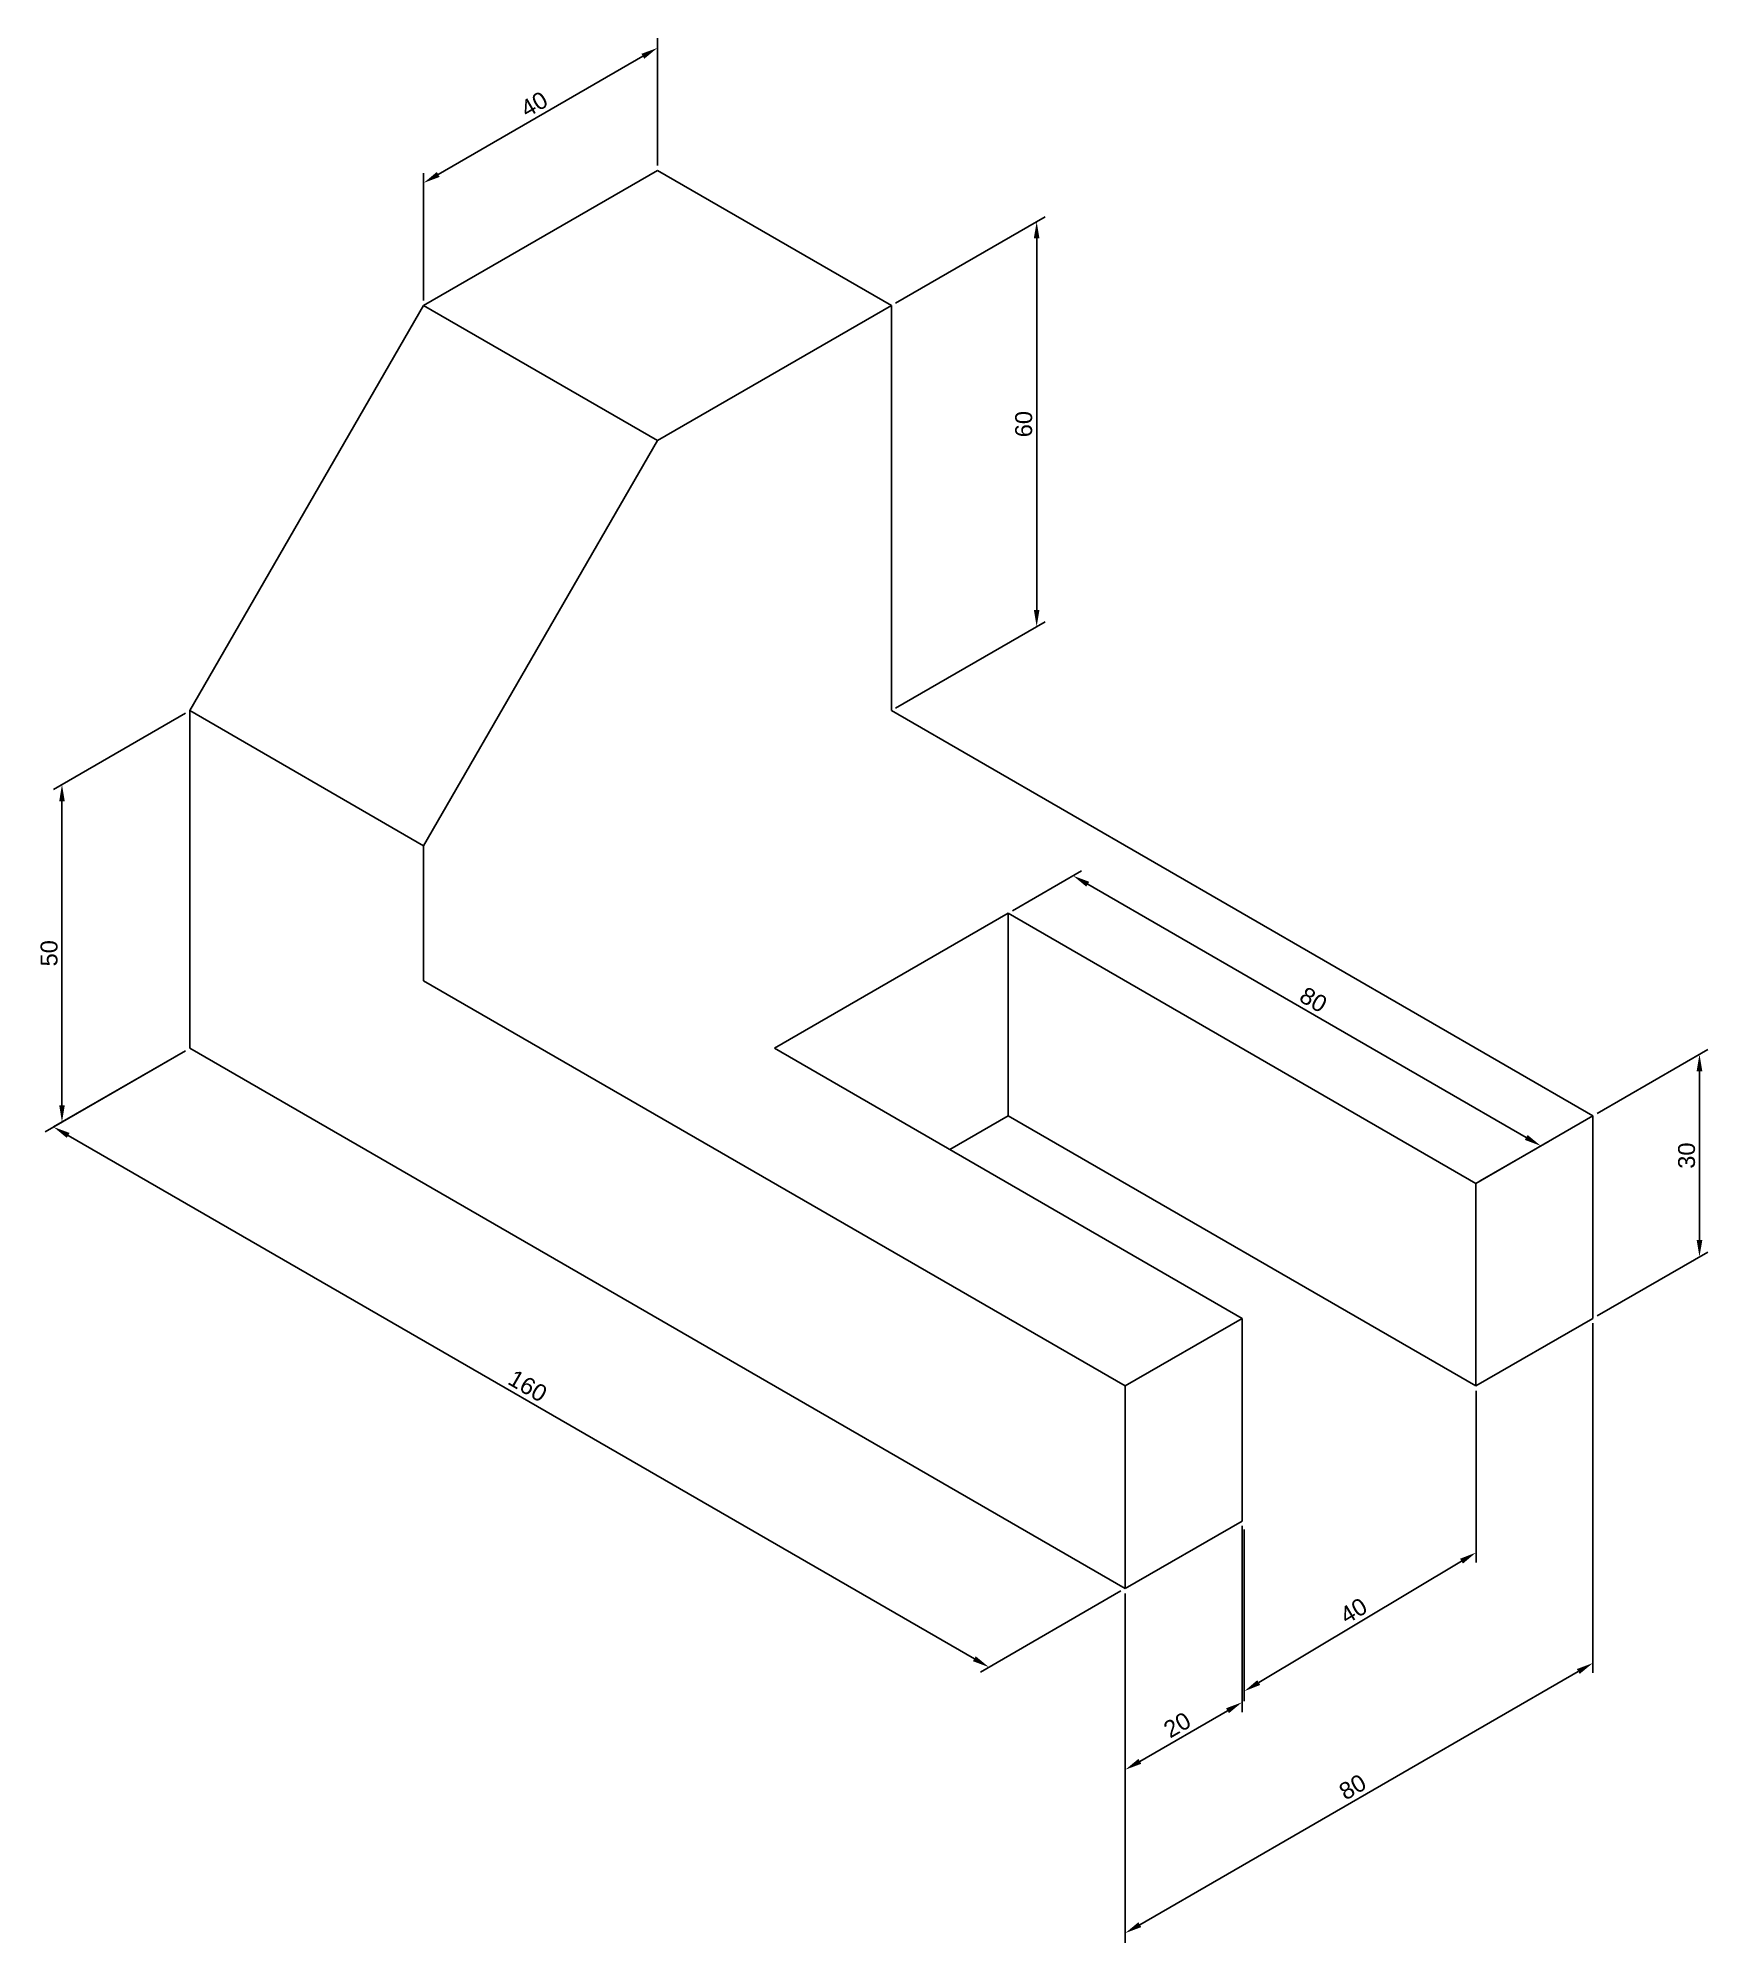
# Model space of a CAD drawing. Header units: millimetres. Extents: x 178 to 425, y 68 to 350.
import ezdxf

# ---------------------------------------------------------------- set-up
doc = ezdxf.new("R2010")
doc.units = ezdxf.units.MM
doc.layers.add('matmenys', color=5, linetype='Continuous', lineweight=15)
doc.styles.get("Standard").update_dxf_attribs({"font": 'arial.ttf'})
doc.dimstyles.new('ISO-25', dxfattribs={"dimtxt": 2.5, "dimasz": 2.5, "dimexe": 1.25, "dimexo": 0.625, "dimtad": 1, "dimtxsty": 'Standard', "dimcen": 2.5, "dimadec": 0, "dimazin": 0, "dimtfac": 1, "dimtmove": 0, "dimatfit": 3, "dimfxl": 1, "dimarcsym": 0})

# ---------------------------------------------------------------- blocks, each defined once
blk = doc.blocks.new('*D1')
at = {"layer": 'Defpoints', "color": 0, "transparency": 16777216}
for p in [(200, 200), (338.56, 120), (318.39, 108.35)]:
    blk.add_point(p, dxfattribs=at)
at = {"layer": 'matmenys', "color": 0, "lineweight": -2, "transparency": 16777216}
for p, q in [((199.38, 199.64), (178.57, 187.63)), ((181.99, 187.1), (316.22, 109.6)), ((337.94, 119.64), (317.14, 107.63))]:
    blk.add_line(p, q, dxfattribs=at)
at = {"layer": 'matmenys', "color": 0, "transparency": 16777216}
for points in [[(182.2, 187.46), (181.78, 186.74), (179.82, 188.35)], [(316.43, 109.96), (316.01, 109.24), (318.39, 108.35)]]:
    blk.add_solid(points, dxfattribs=at)
at = {"layer": 'matmenys', "color": 0, "transparency": 16777216, "insert": (250.06, 150), "char_height": 2.5, "attachment_point": 5, "rotation": 330}
blk.add_mtext('160', dxfattribs=at)
blk = doc.blocks.new('*D2')
at = {"layer": 'Defpoints', "color": 0, "transparency": 16777216}
for p in [(355.88, 130), (338.56, 120), (355.88, 103.16)]:
    blk.add_point(p, dxfattribs=at)
at = {"layer": 'matmenys', "color": 0, "lineweight": -2, "transparency": 16777216}
for p, q in [((355.88, 129.28), (355.88, 101.71)), ((338.56, 119.28), (338.56, 91.71)), ((340.73, 94.41), (353.72, 101.91))]:
    blk.add_line(p, q, dxfattribs=at)
at = {"layer": 'matmenys', "color": 0, "transparency": 16777216}
for points in [[(353.51, 102.27), (353.93, 101.55), (355.88, 103.16)], [(340.52, 94.77), (340.94, 94.05), (338.56, 93.16)]]:
    blk.add_solid(points, dxfattribs=at)
at = {"layer": 'matmenys', "color": 0, "transparency": 16777216, "insert": (346.27, 99.8), "char_height": 2.5, "attachment_point": 5, "rotation": 30}
blk.add_mtext('20', dxfattribs=at)
blk = doc.blocks.new('*D3')
at = {"layer": 'Defpoints', "color": 0, "transparency": 16777216}
for p in [(407.85, 190), (423.63, 169.11), (407.85, 160)]:
    blk.add_point(p, dxfattribs=at)
at = {"layer": 'matmenys', "color": 0, "lineweight": -2, "transparency": 16777216}
for p, q in [((408.47, 190.36), (424.88, 199.83)), ((423.63, 196.61), (423.63, 171.61)), ((408.47, 160.36), (424.88, 169.83))]:
    blk.add_line(p, q, dxfattribs=at)
at = {"layer": 'matmenys', "color": 0, "transparency": 16777216}
for points in [[(423.21, 196.61), (424.05, 196.61), (423.63, 199.11)], [(423.21, 171.61), (424.05, 171.61), (423.63, 169.11)]]:
    blk.add_solid(points, dxfattribs=at)
at = {"layer": 'matmenys', "color": 0, "transparency": 16777216, "insert": (421.73, 184.11), "char_height": 2.5, "attachment_point": 5, "rotation": 90}
blk.add_mtext('30', dxfattribs=at)
blk = doc.blocks.new('*D4')
at = {"layer": 'Defpoints', "color": 0, "transparency": 16777216}
for p in [(200, 250), (200, 200), (181.07, 189.07)]:
    blk.add_point(p, dxfattribs=at)
at = {"layer": 'matmenys', "color": 0, "lineweight": -2, "transparency": 16777216}
for p, q in [((199.38, 249.64), (179.82, 238.35)), ((181.07, 236.57), (181.07, 191.57)), ((199.38, 199.64), (179.82, 188.35))]:
    blk.add_line(p, q, dxfattribs=at)
at = {"layer": 'matmenys', "color": 0, "transparency": 16777216}
for points in [[(180.66, 236.57), (181.49, 236.57), (181.07, 239.07)], [(180.66, 191.57), (181.49, 191.57), (181.07, 189.07)]]:
    blk.add_solid(points, dxfattribs=at)
at = {"layer": 'matmenys', "color": 0, "transparency": 16777216, "insert": (179.17, 214.07), "char_height": 2.5, "attachment_point": 5, "rotation": 90}
blk.add_mtext('50', dxfattribs=at)
blk = doc.blocks.new('*D5')
at = {"layer": 'Defpoints', "color": 0, "transparency": 16777216}
for p in [(234.64, 328.15), (269.28, 330), (234.64, 310)]:
    blk.add_point(p, dxfattribs=at)
at = {"layer": 'matmenys', "color": 0, "lineweight": -2, "transparency": 16777216}
for p, q in [((269.28, 330.72), (269.28, 349.6)), ((267.12, 346.9), (236.81, 329.4)), ((234.64, 310.72), (234.64, 329.6))]:
    blk.add_line(p, q, dxfattribs=at)
at = {"layer": 'matmenys', "color": 0, "transparency": 16777216}
for points in [[(266.91, 347.27), (267.33, 346.54), (269.28, 348.15)], [(236.6, 329.77), (237.01, 329.04), (234.64, 328.15)]]:
    blk.add_solid(points, dxfattribs=at)
at = {"layer": 'matmenys', "color": 0, "transparency": 16777216, "insert": (251.01, 339.8), "char_height": 2.5, "attachment_point": 5, "rotation": 30}
blk.add_mtext('40', dxfattribs=at)
blk = doc.blocks.new('*D6')
at = {"layer": 'Defpoints', "color": 0, "transparency": 16777216}
for p in [(303.92, 310), (325.45, 262.43), (303.92, 250)]:
    blk.add_point(p, dxfattribs=at)
at = {"layer": 'matmenys', "color": 0, "lineweight": -2, "transparency": 16777216}
for p, q in [((304.55, 310.36), (326.7, 323.15)), ((325.45, 319.93), (325.45, 264.93)), ((304.55, 250.36), (326.7, 263.15))]:
    blk.add_line(p, q, dxfattribs=at)
at = {"layer": 'matmenys', "color": 0, "transparency": 16777216}
for points in [[(325.03, 319.93), (325.86, 319.93), (325.45, 322.43)], [(325.03, 264.93), (325.86, 264.93), (325.45, 262.43)]]:
    blk.add_solid(points, dxfattribs=at)
at = {"layer": 'matmenys', "color": 0, "transparency": 16777216, "insert": (323.54, 292.43), "char_height": 2.5, "attachment_point": 5, "rotation": 90}
blk.add_mtext('60', dxfattribs=at)
blk = doc.blocks.new('*D7')
at = {"layer": 'Defpoints', "color": 0, "transparency": 16777216}
for p in [(321.24, 220), (400.13, 185.55), (390.53, 180)]:
    blk.add_point(p, dxfattribs=at)
at = {"layer": 'matmenys', "color": 0, "lineweight": -2, "transparency": 16777216}
for p, q in [((321.87, 220.36), (332.1, 226.27)), ((333.02, 224.3), (397.97, 186.8)), ((391.15, 180.36), (401.38, 186.27))]:
    blk.add_line(p, q, dxfattribs=at)
at = {"layer": 'matmenys', "color": 0, "transparency": 16777216}
for points in [[(333.23, 224.66), (332.81, 223.94), (330.85, 225.55)], [(398.18, 187.16), (397.76, 186.44), (400.13, 185.55)]]:
    blk.add_solid(points, dxfattribs=at)
at = {"layer": 'matmenys', "color": 0, "transparency": 16777216, "insert": (366.44, 207.19), "char_height": 2.5, "attachment_point": 5, "rotation": 330}
blk.add_mtext('80', dxfattribs=at)
blk = doc.blocks.new('*D8')
at = {"layer": 'Defpoints', "color": 0, "transparency": 16777216}
for p in [(390.53, 150), (356.2, 129.46), (390.53, 125.33)]:
    blk.add_point(p, dxfattribs=at)
at = {"layer": 'matmenys', "color": 0, "lineweight": -2, "transparency": 16777216}
for p, q in [((390.53, 149.27), (390.53, 123.88)), ((356.2, 128.73), (356.2, 103.34)), ((358.34, 106.08), (388.38, 124.05))]:
    blk.add_line(p, q, dxfattribs=at)
at = {"layer": 'matmenys', "color": 0, "transparency": 16777216}
for points in [[(388.17, 124.41), (388.59, 123.69), (390.53, 125.33)], [(358.13, 106.43), (358.56, 105.72), (356.2, 104.79)]]:
    blk.add_solid(points, dxfattribs=at)
at = {"layer": 'matmenys', "color": 0, "transparency": 16777216, "insert": (372.39, 116.7), "char_height": 2.5, "attachment_point": 5, "rotation": 30.8952}
blk.add_mtext('40', dxfattribs=at)
blk = doc.blocks.new('*D9')
at = {"layer": 'Defpoints', "color": 0, "transparency": 16777216}
for p in [(407.85, 160), (338.56, 120), (407.85, 108.97)]:
    blk.add_point(p, dxfattribs=at)
at = {"layer": 'matmenys', "color": 0, "lineweight": -2, "transparency": 16777216}
for p, q in [((407.85, 159.28), (407.85, 107.52)), ((338.56, 119.28), (338.56, 67.52)), ((340.73, 70.22), (405.68, 107.72))]:
    blk.add_line(p, q, dxfattribs=at)
at = {"layer": 'matmenys', "color": 0, "transparency": 16777216}
for points in [[(405.47, 108.08), (405.89, 107.36), (407.85, 108.97)], [(340.52, 70.58), (340.94, 69.86), (338.56, 68.97)]]:
    blk.add_solid(points, dxfattribs=at)
at = {"layer": 'matmenys', "color": 0, "transparency": 16777216, "insert": (372.25, 90.61), "char_height": 2.5, "attachment_point": 5, "rotation": 30}
blk.add_mtext('80', dxfattribs=at)

msp = doc.modelspace()

# ---------------------------------------------------------------- linework, layer by layer
at = {"layer": 'Defpoints'}
for p, q in [((234.641, 310), (269.282, 330)), ((269.282, 330), (303.923, 310)), ((234.641, 310), (200, 250)), ((269.282, 290), (234.641, 310)), ((269.282, 290), (303.923, 310)), ((303.923, 310), (303.923, 250)), ((269.282, 290), (234.641, 230)), ((200, 200), (200, 250)), ((200, 250), (234.641, 230)), ((303.923, 250), (407.846, 190)), ((234.641, 210), (234.641, 230)), ((321.244, 220), (286.603, 200)), ((390.526, 180), (321.244, 220)), ((321.244, 190), (321.244, 220)), ((338.564, 150), (234.641, 210)), ((200, 200), (338.564, 120)), ((286.603, 200), (355.885, 160)), ((321.244, 190), (312.583, 185)), ((390.526, 150), (321.244, 190)), ((390.526, 180), (407.846, 190)), ((407.846, 190), (390.526, 180)), ((407.846, 190), (407.846, 160)), ((390.526, 150), (390.526, 180)), ((355.885, 160), (338.564, 150)), ((338.564, 150), (355.885, 160)), ((355.885, 160), (355.885, 130)), ((407.846, 160), (390.526, 150)), ((338.564, 120), (338.564, 150)), ((355.885, 130), (338.564, 120))]:
    msp.add_line(p, q, dxfattribs=at)

# ---------------------------------------------------------------- dimensions: what is measured, and where the dimension line sits
at = {"layer": 'matmenys'}
for p1, p2, distance, picture, middle in [((269.282, 330), (234.641, 310), -15.722, '*D5', (251.011, 339.801)), ((303.923, 310), (303.923, 250), 21.523, '*D6', (323.544, 292.426)), ((200, 250), (200, 200), -18.926, '*D4', (179.172, 214.073)), ((321.244, 220), (390.526, 180), 9.609, '*D7', (366.444, 207.194)), ((200, 200), (338.564, 120), -20.176, '*D1', (250.056, 149.998)), ((407.846, 190), (407.846, 160), 15.784, '*D3', (421.728, 184.113)), ((338.564, 120), (407.846, 160), -44.196, '*D9', (372.254, 90.613)), ((356.1971, 129.4587), (390.5256, 150), -21.1657, '*D8', (372.385, 116.6955)), ((338.564, 120), (355.885, 130), -23.248, '*D2', (346.274, 99.803))]:
    dim = msp.add_aligned_dim(p1=p1, p2=p2, distance=distance, dimstyle='ISO-25', dxfattribs=at)
    dim.commit()
    dim.dimension.update_dxf_attribs({"geometry": picture, "text_midpoint": middle})

doc.saveas('drawing.dxf')
